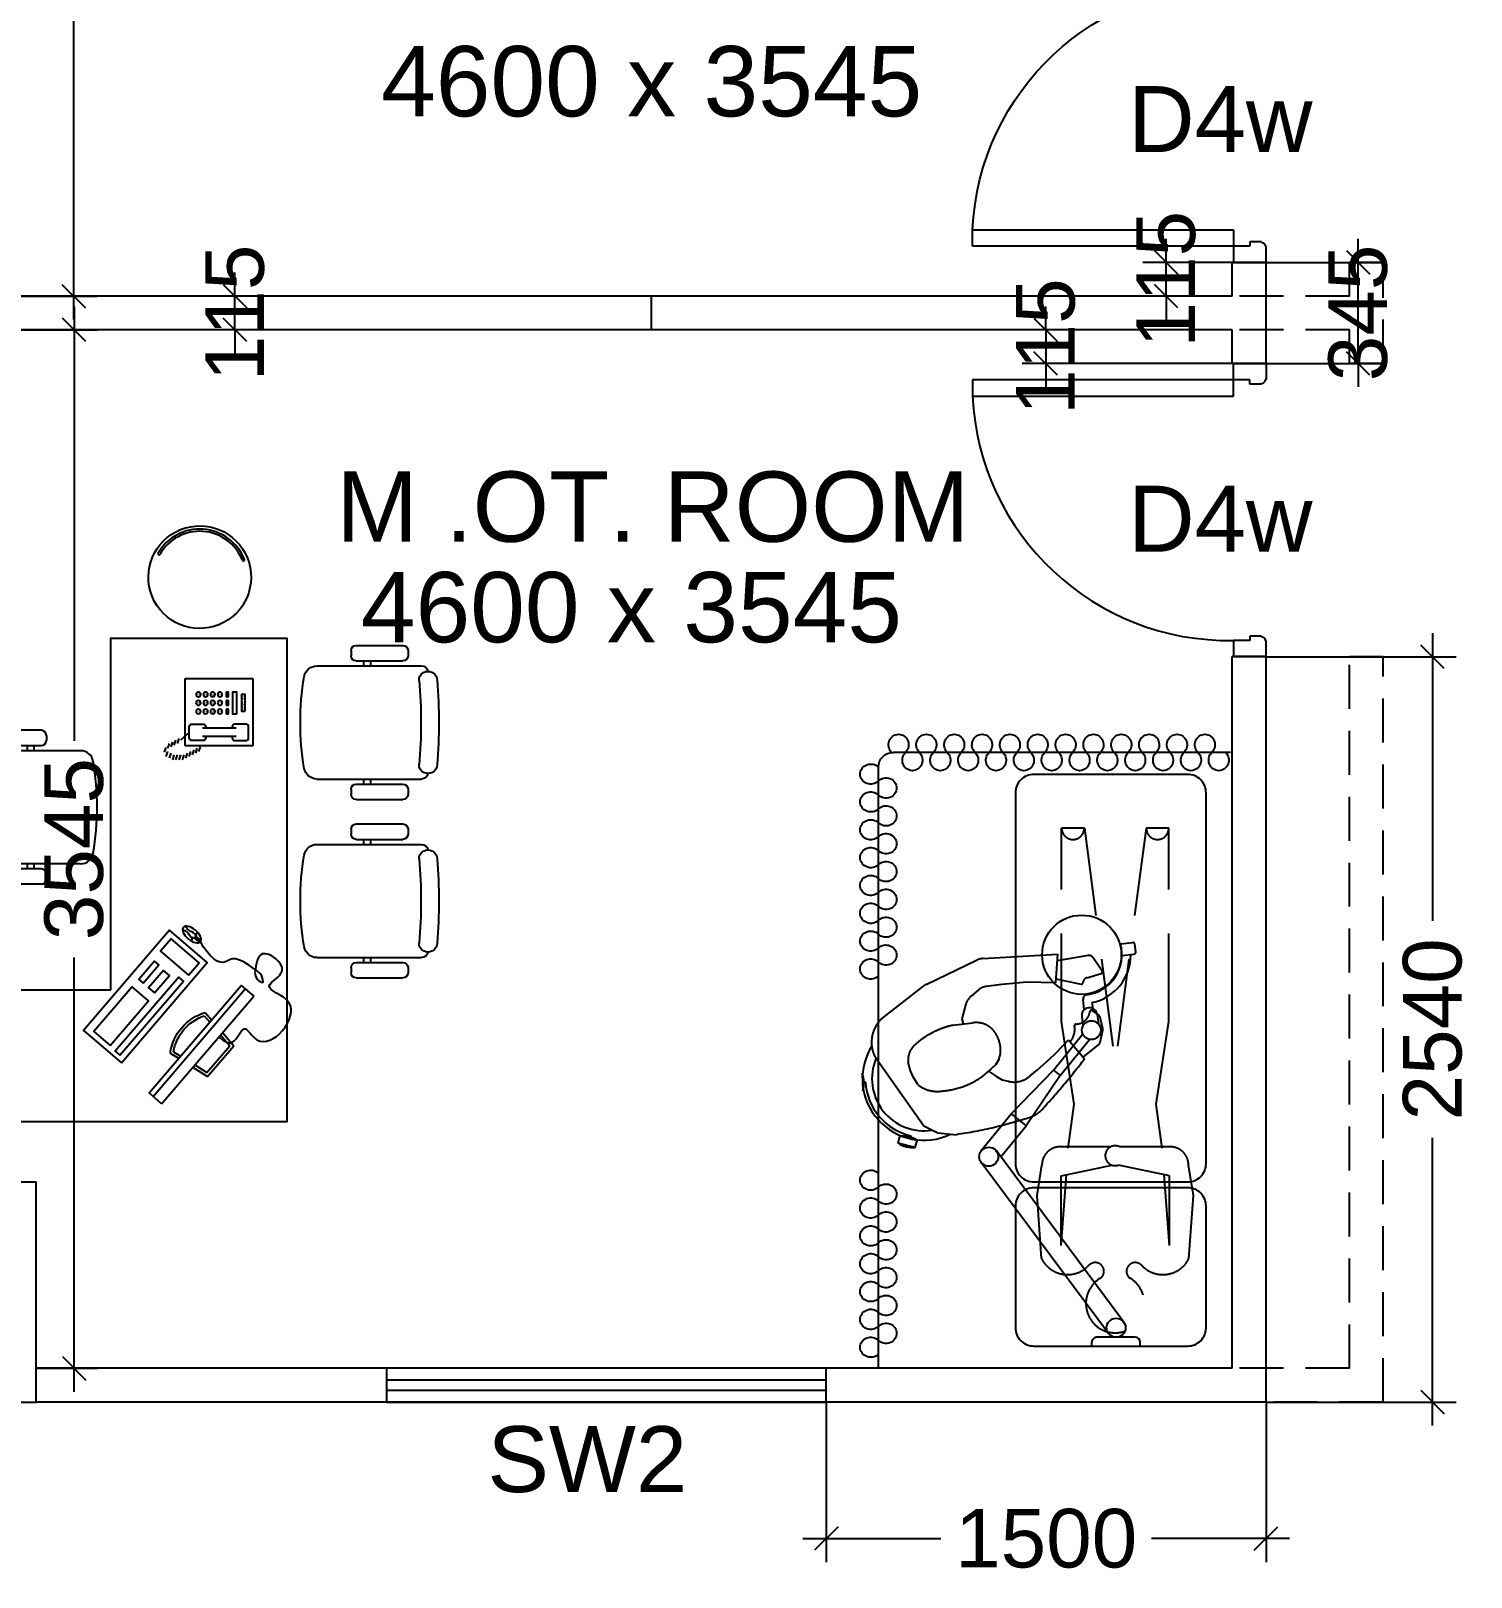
# Model space of a CAD drawing. Extents: x 6345096 to 6738923, y -6490958 to -6305885.
# Drawn here: x 6542772 to 6547684, y -6427556 to -6422281 of the extents above; entities that cross this region are included whole.
import ezdxf
from ezdxf.enums import TextEntityAlignment as Align

# ---------------------------------------------------------------- set-up
doc = ezdxf.new("R2010")
doc.units = 0
doc.header["$LTSCALE"] = 600
doc.header["$MEASUREMENT"] = 0
doc.header["$PDMODE"] = 35
doc.linetypes.add('DASHED', pattern=[0.75, 0.5, -0.25])
doc.linetypes.add('HIDDEN', pattern=[0.375, 0.25, -0.125])
doc.layers.get('0').update_dxf_attribs({"linetype": 'CONTINUOUS'})
doc.layers.get('Defpoints').update_dxf_attribs({"linetype": 'CONTINUOUS'})
for name, color, linetype in [('DOOR', 32, 'CONTINUOUS'), ('furniture', 33, 'CONTINUOUS'), ('HS', 251, 'CONTINUOUS'), ('joinery', 7, 'CONTINUOUS'), ('LA-column', 3, 'CONTINUOUS'), ('REVISIONS', 6, 'CONTINUOUS'), ('Room Dim', 1, 'CONTINUOUS'), ('TEXT', 6, 'CONTINUOUS'), ('Walls', 7, 'CONTINUOUS'), ('WIN', 151, 'CONTINUOUS'), ('Working Dim', 5, 'CONTINUOUS')]:
    doc.layers.add(name, color=color, linetype=linetype)
doc.styles.add('ari', font='arial.ttf')
doc.styles.add('ARIAL', font='arial.ttf')
doc.dimstyles.new('int. dim', dxfattribs={"dimtxt": 200, "dimasz": 80, "dimexe": 80, "dimexo": 0, "dimgap": 70, "dimtad": 0, "dimdec": 0, "dimzin": 12, "dimdsep": 46, "dimtxsty": 'ari', "dimblk": 'OBLIQUE', "dimcen": 2, "dimdle": 80, "dimclrd": 256, "dimclre": 256, "dimclrt": 6, "dimadec": 0, "dimazin": 0, "dimtfac": 1, "dimtdec": 0, "dimtix": 1, "dimtmove": 2, "dimatfit": 3, "dimfxl": 1, "dimtolj": 1, "dimtzin": 0, "dimlwd": -1, "dimlwe": -1, "dimarcsym": 0})

# ---------------------------------------------------------------- blocks, each defined once
blk = doc.blocks.new('_Oblique')
at = {"color": 0, "linetype": 'ByBlock', "lineweight": -2}
blk.add_line((-0.5, -0.5), (0.5, 0.5), dxfattribs=at)
blk = doc.blocks.new('*D776')
at = {"layer": 'Defpoints', "color": 0, "transparency": 16777216}
for p in [(6542656.5, -6419643.7, 2.1), (6542656.5, -6423186.2, 1.7), (6542917.7, -6423186.2)]:
    blk.add_point(p, dxfattribs=at)
at = {"layer": 'Working Dim', "transparency": 16777216}
for p, q in [((6542917.7, -6419563.7), (6542917.7, -6421045.6)), ((6542656.5, -6419643.7), (6542997.7, -6419643.7)), ((6542917.7, -6423266.2), (6542917.7, -6421784.3)), ((6542656.5, -6423186.2), (6542997.7, -6423186.2))]:
    blk.add_line(p, q, dxfattribs=at)
at = {"layer": 'Working Dim', "transparency": 16777216, "xscale": 80, "yscale": 80, "zscale": 80}
for p, rotation in [((6542917.7, -6419643.7), 90), ((6542917.7, -6423186.2), 270)]:
    blk.add_blockref('_Oblique', p, dxfattribs=dict(at, rotation=rotation))
at = {"layer": 'Working Dim', "color": 6, "transparency": 16777216, "insert": (6542917.7, -6421415), "char_height": 200, "attachment_point": 5, "rotation": 90, "style": 'ari'}
blk.add_mtext('\\A1;3545', dxfattribs=at)
blk = doc.blocks.new('*D777')
at = {"layer": 'Defpoints', "color": 0, "transparency": 16777216}
for p in [(6542703.2, -6423301.2, 1.7), (6542789.4, -6426843.7, 1.7), (6542919.1, -6426843.7)]:
    blk.add_point(p, dxfattribs=at)
at = {"layer": 'Working Dim', "transparency": 16777216}
for p, q in [((6542919.1, -6423221.2), (6542919.1, -6424703.1)), ((6542703.2, -6423301.2), (6542999.1, -6423301.2)), ((6542919.1, -6426923.7), (6542919.1, -6425441.8)), ((6542789.4, -6426843.7), (6542999.1, -6426843.7))]:
    blk.add_line(p, q, dxfattribs=at)
at = {"layer": 'Working Dim', "transparency": 16777216, "xscale": 80, "yscale": 80, "zscale": 80}
for p, rotation in [((6542919.1, -6423301.2), 90), ((6542919.1, -6426843.7), 270)]:
    blk.add_blockref('_Oblique', p, dxfattribs=dict(at, rotation=rotation))
at = {"layer": 'Working Dim', "color": 6, "transparency": 16777216, "insert": (6542919.1, -6425072.4), "char_height": 200, "attachment_point": 5, "rotation": 90, "style": 'ari'}
blk.add_mtext('\\A1;3545', dxfattribs=at)
blk = doc.blocks.new('*D1111')
at = {"layer": 'Defpoints', "color": 0, "transparency": 16777216}
for p in [(6546984.4, -6424416.2, 1.7), (6547552.5, -6424416.2), (6546984.4, -6426958.7, 1.7)]:
    blk.add_point(p, dxfattribs=at)
at = {"layer": 'Working Dim', "transparency": 16777216}
for p, q in [((6547552.5, -6424336.2), (6547552.5, -6425317.4)), ((6546984.4, -6424416.2), (6547632.5, -6424416.2)), ((6547552.5, -6427038.7), (6547552.5, -6426057.4)), ((6546984.4, -6426958.7), (6547632.5, -6426958.7))]:
    blk.add_line(p, q, dxfattribs=at)
at = {"layer": 'Working Dim', "transparency": 16777216, "xscale": 80, "yscale": 80, "zscale": 80}
for p, rotation in [((6547552.5, -6424416.2), 90), ((6547552.5, -6426958.7), 270)]:
    blk.add_blockref('_Oblique', p, dxfattribs=dict(at, rotation=rotation))
at = {"layer": 'Working Dim', "color": 6, "transparency": 16777216, "insert": (6547552.5, -6425687.4), "char_height": 200, "attachment_point": 5, "rotation": 90, "style": 'ari'}
blk.add_mtext('\\A1;2540', dxfattribs=at)
blk = doc.blocks.new('1000')
at = {"layer": 'DOOR'}
for p, q in [((0, -100), (0, 0)), ((0, 0), (49.7, 0)), ((49.7, 0), (49.7, -2.2)), ((63.2, -13.5), (61, -13.5)), ((63.2, -13.5), (63.2, -49.5)), ((836.8, -13.5), (836.8, -49.5)), ((836.8, -13.5), (839, -13.5)), ((850.3, 0), (850.3, -2.2)), ((900, 0), (850.3, 0)), ((900, -100), (900, 0)), ((63.2, -49.5), (49.7, -49.5)), ((49.7, -49.5), (49.7, -100)), ((836.8, -49.5), (850.3, -49.5)), ((850.3, -49.5), (850.3, -100)), ((49.7, -100), (0, -100)), ((49.7, -100), (49.7, -900.6)), ((100.2, -100), (49.7, -100)), ((100.2, -900.6), (100.2, -100)), ((850.3, -100), (900, -100)), ((49.7, -900.6), (100.2, -900.6))]:
    blk.add_line(p, q, dxfattribs=at)
for centre, major_axis, start_param, end_param in [((49.7, -13.5), (-7.95, 7.95), 3.926991, 5.497787), ((850.3, -13.5), (7.95, 7.95), 0.785398, 2.356194)]:
    blk.add_ellipse(centre, major_axis=major_axis, ratio=1, start_param=start_param, end_param=end_param, dxfattribs=at)
at = {"layer": 'DOOR', "color": 145}
blk.add_ellipse((64.3, -115.3), major_axis=(-519.7, 589.8), ratio=1, start_param=2.464943, end_param=4.009476, dxfattribs=at)
blk = doc.blocks.new('*D1838')
at = {"layer": 'Defpoints', "color": 0, "transparency": 16777216}
for p in [(6546984.4, -6423070.8, 1.7), (6547298.3, -6423070.8), (6546984.4, -6423415.8, 1.7)]:
    blk.add_point(p, dxfattribs=at)
at = {"layer": 'Working Dim', "transparency": 16777216}
for p, q in [((6547298.3, -6423070.8), (6547298.3, -6422990.8)), ((6546984.4, -6423070.8), (6547378.3, -6423070.8)), ((6547298.3, -6423415.8), (6547298.3, -6423070.8)), ((6546984.4, -6423415.8), (6547378.3, -6423415.8)), ((6547298.3, -6423415.8), (6547298.3, -6423495.8))]:
    blk.add_line(p, q, dxfattribs=at)
at = {"layer": 'Working Dim', "transparency": 16777216, "xscale": 80, "yscale": 80, "zscale": 80}
for p, rotation in [((6547298.3, -6423070.8), 270), ((6547298.3, -6423415.8), 90)]:
    blk.add_blockref('_Oblique', p, dxfattribs=dict(at, rotation=rotation))
at = {"layer": 'Working Dim', "color": 6, "transparency": 16777216, "insert": (6547298.3, -6423243.3), "char_height": 200, "attachment_point": 5, "rotation": 90, "style": 'ari'}
blk.add_mtext('\\A1;345', dxfattribs=at)
blk = doc.blocks.new('*D1839')
at = {"layer": 'Defpoints', "color": 0, "transparency": 16777216}
for p in [(6546643.7, -6423070.8), (6546873.3, -6423070.8, 1.7), (6546869.4, -6423185.8, 1.7)]:
    blk.add_point(p, dxfattribs=at)
at = {"layer": 'Working Dim', "transparency": 16777216}
for p, q in [((6546643.7, -6423070.8), (6546643.7, -6422990.8)), ((6546873.3, -6423070.8), (6546563.7, -6423070.8)), ((6546643.7, -6423185.8), (6546643.7, -6423070.8)), ((6546869.4, -6423185.8), (6546563.7, -6423185.8)), ((6546643.7, -6423185.8), (6546643.7, -6423265.8))]:
    blk.add_line(p, q, dxfattribs=at)
at = {"layer": 'Working Dim', "transparency": 16777216, "xscale": 80, "yscale": 80, "zscale": 80}
for p, rotation in [((6546643.7, -6423070.8), 270), ((6546643.7, -6423185.8), 90)]:
    blk.add_blockref('_Oblique', p, dxfattribs=dict(at, rotation=rotation))
at = {"layer": 'Working Dim', "color": 6, "transparency": 16777216, "insert": (6546643.7, -6423128.3), "char_height": 200, "attachment_point": 5, "rotation": 90, "style": 'ari'}
blk.add_mtext('\\A1;115', dxfattribs=at)
blk = doc.blocks.new('*D1840')
at = {"layer": 'Defpoints', "color": 0, "transparency": 16777216}
for p in [(6546869.4, -6423300.8, 1.7), (6546233, -6423415.8), (6546869.4, -6423415.8, 1.7)]:
    blk.add_point(p, dxfattribs=at)
at = {"layer": 'Working Dim', "transparency": 16777216}
for p, q in [((6546233, -6423300.8), (6546233, -6423220.8)), ((6546869.4, -6423300.8), (6546153, -6423300.8)), ((6546233, -6423300.8), (6546233, -6423415.8)), ((6546869.4, -6423415.8), (6546153, -6423415.8)), ((6546233, -6423415.8), (6546233, -6423495.8))]:
    blk.add_line(p, q, dxfattribs=at)
at = {"layer": 'Working Dim', "transparency": 16777216, "xscale": 80, "yscale": 80, "zscale": 80}
for p, rotation in [((6546233, -6423300.8), 270), ((6546233, -6423415.8), 90)]:
    blk.add_blockref('_Oblique', p, dxfattribs=dict(at, rotation=rotation))
at = {"layer": 'Working Dim', "color": 6, "transparency": 16777216, "insert": (6546233, -6423358.3), "char_height": 200, "attachment_point": 5, "rotation": 90, "style": 'ari'}
blk.add_mtext('\\A1;115', dxfattribs=at)
blk = doc.blocks.new('*D1841')
at = {"layer": 'Defpoints', "color": 0, "transparency": 16777216}
for p in [(6543467.7, -6423185.8, 1.7), (6543467.7, -6423185.8), (6543467.7, -6423300.8, 1.7)]:
    blk.add_point(p, dxfattribs=at)
at = {"layer": 'Working Dim', "transparency": 16777216}
for p, q in [((6543467.7, -6423185.8), (6543467.7, -6423105.8)), ((6543467.7, -6423185.8), (6543387.7, -6423185.8)), ((6543467.7, -6423300.8), (6543467.7, -6423185.8)), ((6543467.7, -6423300.8), (6543387.7, -6423300.8)), ((6543467.7, -6423300.8), (6543467.7, -6423380.8))]:
    blk.add_line(p, q, dxfattribs=at)
at = {"layer": 'Working Dim', "transparency": 16777216, "xscale": 80, "yscale": 80, "zscale": 80}
for p, rotation in [((6543467.7, -6423185.8), 270), ((6543467.7, -6423300.8), 90)]:
    blk.add_blockref('_Oblique', p, dxfattribs=dict(at, rotation=rotation))
at = {"layer": 'Working Dim', "color": 6, "transparency": 16777216, "insert": (6543467.7, -6423243.3), "char_height": 200, "attachment_point": 5, "rotation": 90, "style": 'ari'}
blk.add_mtext('\\A1;115', dxfattribs=at)
blk = doc.blocks.new('A$C3D630BD9')
at = {"layer": 'furniture', "color": 8}
for p, q in [((-363.1, 0), (-363.1, -12.8)), ((-345.9, -30), (-215.2, -30)), ((-254.5, -43.1), (179.9, -626.7)), ((-198.1, 0), (-198.1, -12.8)), ((-306.6, -81.9), (127.7, -665.5)), ((113.2, -644.5), (26.2, -751.8)), ((179, -666.6), (76.7, -792.7)), ((404.2, -677.6), (398.2, -701.8)), ((404.2, -677.6), (462.4, -691.8)), ((398.2, -701.8), (456.5, -716.1)), ((419.2, -717.1), (421.5, -707.4)), ((462.4, -691.8), (456.5, -716.1)), ((-90, -922.7), (26.2, -751.8)), ((76.7, -792.7), (26.2, -751.8)), ((-66.7, -941.6), (76.7, -792.7)), ((585.8, -930.6), (582.8, -870.7)), ((-90, -922.7), (-190.1, -1046.1)), ((-66.7, -941.6), (-166.8, -1065)), ((-66.7, -941.6), (-90, -922.7)), ((574.2, -900.4), (584.2, -899.9)), ((-216.3, -1131), (-220.4, -1098.8)), ((-163.5, -1124.3), (-167.6, -1092.1)), ((-202, -1151.4), (-199.5, -1171.5)), ((-172.3, -1147.6), (-167.9, -1181.9)), ((-347.9, -1345.4), (-344.6, -1370.9)), ((-300.8, -1332.2), (-341.7, -1337.4)), ((-295.8, -1371.9), (-336.6, -1377.1))]:
    blk.add_line(p, q, dxfattribs=at)
at = {"layer": 'furniture', "color": 8, "linetype": 'DASHED'}
for p, q in [((-529.2, -298.8), (-544.3, -513.3)), ((-26.3, -298.8), (-11.2, -513.3)), ((-462.4, -342.6), (-444.2, -584.9)), ((-462.4, -342.6), (-462.4, -581)), ((-93.1, -342.6), (-111.3, -584.9)), ((-93.1, -342.6), (-93.1, -581)), ((-544.3, -513.3), (-527.7, -617.4)), ((-11.2, -513.3), (-27.7, -617.4)), ((-462.4, -581), (-289, -617.5)), ((-93.1, -581), (-266.2, -617.4)), ((-465.2, -679.9), (-292.3, -679.9)), ((-438.1, -675.2), (-417.3, -825.3)), ((-262.7, -679.9), (-90.2, -679.9)), ((-117.4, -675.2), (-138.2, -825.3)), ((-417.3, -825.3), (-460.9, -1107.3)), ((-138.2, -825.3), (-94.6, -1107.3)), ((-382.8, -1766.6), (-277.7, -963)), ((-172.7, -1766.6), (-277.7, -963)), ((-460.9, -1107.3), (-460.9, -1766.6)), ((-94.6, -1107.3), (-94.6, -1766.6)), ((-460.9, -1766.6), (-382.8, -1766.6)), ((-172.7, -1766.6), (-94.6, -1766.6))]:
    blk.add_line(p, q, dxfattribs=at)
at = {"layer": 'furniture', "color": 8}
for points in [[(-525, 0, 0.414214), (-587.5, -62.5), (-587.5, -477.5, 0.414214), (-525, -540), (0, -540, 0.414214), (62.5, -477.5), (62.5, -62.5, 0.414214), (0, 0)], [(-525, -1950), (0, -1950, 0.414214), (62.5, -1887.5), (62.5, -622.5, 0.414214), (0, -560), (-525, -560, 0.414214), (-587.5, -622.5), (-587.5, -1887.5, 0.414214)]]:
    blk.add_lwpolyline(points, format="xyb", close=True, dxfattribs=at)
at = {"layer": 'furniture', "color": 8, "linetype": 'DASHED'}
for points in [[(154.2, -937.9), (126.8, -919.7), (107.9, -908.6), (86.6, -903.2, 0.246109), (14.4, -920.5), (12.6, -922), (-12.4, -942), (-43.7, -969.4), (-71.1, -995), (-100.7, -1026.5), (-118.3, -1045.1), (-172.6, -979.8, -0.025572), (-28.1, -807.4, -0.12826), (14.5, -780.2, -0.043408), (272.4, -721.1), (327.1, -726.8), (374.7, -749.7), (539.2, -982, -0.327906), (523.7, -1112.1), (514.9, -1119.3), (375.8, -1228.2, -0.054318), (366.6, -1233.9), (193.1, -1317.1, -0.097498), (174.4, -1321.9), (-80.5, -1336.8), (-73.9, -1238.9), (22.4, -1241.5), (109.5, -1233.6), (162.7, -1226.4, 0.141399), (188.1, -1215.2), (215.2, -1192.5, 0.153306), (231.3, -1167.3), (245.2, -1116.1), (241, -1099.1)], [(181.8, -914.8, -0.128062), (310.7, -870.4, -0.215717), (395.8, -891.9), (411.7, -918.6), (420.2, -938.9), (428, -968.9, -0.242433), (408.5, -1024.6, -0.136513), (275.8, -1094.3), (207.8, -1102.7, -0.297129), (130.8, -1067.4, -0.138986), (113.2, -1011.8, -0.105167), (118.5, -979.7), (129.6, -960.8), (146.5, -944.2), (181.9, -915.2)], [(-168.3, -985.2), (-220.7, -1027.8, 0.166504), (-225.8, -1036), (-235.5, -1077.5, 0.116666), (-235.5, -1084.4), (-226.7, -1121, 0.181583), (-220.8, -1129.7), (-199.3, -1144.9, 0.566275), (-191.5, -1141.5, -0.372711), (-143.5, -1098.5, 0.458371), (-138.7, -1092.7, -0.210622), (-124.6, -1037.4)], [(-75.2, -1253.3), (-161, -1234.6, 0.445833), (-168, -1239.6), (-168.2, -1241.8, -0.30427), (-180.6, -1256.5), (-229.9, -1270.7, 0.509983), (-233.1, -1279.5), (-202.2, -1324.9, 0.292523), (-185.1, -1332.3), (-79.3, -1314.7)]]:
    blk.add_lwpolyline(points, format="xyb", dxfattribs=at)
at = {"layer": 'furniture', "color": 8}
for centre, radius in [((-280.6, -62.5), 32.5), ((153.8, -646.1), 32.5), ((-196.3, -1077.6), 32.1), ((-163.5, -1334.9), 135)]:
    blk.add_circle(centre, radius, dxfattribs=at)
at = {"layer": 'furniture', "color": 8, "linetype": 'DASHED'}
for centre, radius, start, end in [((-277.7, -145.2), 100, 299.3037, 240.6963), ((-440.3, -343.1), 99.3, 41.5304, 153.4892), ((-345.8, -255.1), 29.7, 240.8997, 49.9563), ((-209.7, -255.1), 29.7, 130.0437, 299.1003), ((-115.2, -343.1), 99.3, 26.5108, 131.4884), ((-337.8, -240.5), 46.3, 217.5254, 241.0495), ((-217.7, -240.5), 46.3, 298.9505, 322.4746), ((-465.2, -617.4), 62.5, 180, 270), ((-277.5, -649.4), 33.9, 244.0747, 109.7625), ((-90.2, -617.4), 62.5, 270, 0), ((-421.9, -1766.6), 38.4, 0, 180), ((-133.6, -1766.6), 38.4, 0, 180)]:
    blk.add_arc(centre, radius, start, end, dxfattribs=at)
at = {"layer": 'furniture', "color": 8}
for centre, radius, start, end in [((-345.9, -12.8), 17.2, 180, 270), ((-215.2, -12.8), 17.2, 270, 0), ((412.5, -769.7), 92.5, 57.3383, 95.1876), ((374.6, -912.1), 210, 328.0454, 115.3788), ((374.6, -912.1), 177.5, 337.2572, 98.7334), ((448.1, -624), 92.5, 237.3383, 275.1876), ((374.6, -912.1), 200, 3.334, 77.096), ((671.7, -896.2), 92.5, 164.0092, 201.8585), ((-189.9, -1127.7), 26.6, 187.2598, 7.2598), ((-163.5, -1334.9), 167.3, 102.4038, 180.3938), ((-163.5, -1334.9), 137.3, 97.2598, 195.6358), ((-182.8, -1183.8), 15, 277.2598, 7.2598), ((-340.8, -1344.5), 7.13, 97.2598, 187.2598), ((-337.5, -1370), 7.13, 187.2598, 277.2598)]:
    blk.add_arc(centre, radius, start, end, dxfattribs=at)
blk = doc.blocks.new('A$C599E3A40')
at = {"layer": 'furniture', "color": 8}
for p, q in [((0, 0), (-2050, 0)), ((-2100, -1200.5), (-2100, -50))]:
    blk.add_line(p, q, dxfattribs=at)
blk.add_arc((-2050, -50), 50, 90, 180, dxfattribs=at)
for centre, major_axis, start_param, end_param in [((-2026.3, 26.1), (0, -36), 7.043597, 11.805959), ((-1931.3, 26.1), (0, -36), 7.043597, 11.805959), ((-1836.3, 26.1), (0, -36), 7.043597, 11.805959), ((-1741.3, 26.1), (0, -36), 7.043597, 11.805959), ((-1646.4, 26.1), (0, -36), 7.043597, 11.805959), ((-1551.4, 26.1), (0, -36), 7.043597, 11.805959), ((-1456.4, 26.1), (0, -36), 7.043597, 11.805959), ((-1361.4, 26.1), (0, -36), 7.043597, 11.805959), ((-640.9, 26.1), (0, -36), 7.043597, 11.805959), ((-545.9, 26.1), (0, -36), 7.043597, 11.805959), ((-450.9, 26.1), (0, -36), 7.043597, 11.805959), ((-355.9, 26.1), (0, -36), 7.043597, 11.805959), ((-261, 26.1), (0, -36), 7.043597, 11.805959), ((-166, 26.1), (0, -36), 7.043597, 11.805959), ((-71, 26.1), (0, -36), 7.043597, 11.805959), ((-2126.1, -68.7), (36, 0), 7.043597, 11.805959), ((-1978.8, -26.1), (0, -36), 10.185189, 14.947552), ((-1883.8, -26.1), (0, -36), 10.185189, 14.947552), ((-1788.8, -26.1), (0, -36), 10.185189, 14.947552), ((-1693.8, -26.1), (0, -36), 10.185189, 14.947552), ((-1598.9, -26.1), (0, -36), 10.185189, 14.947552), ((-1503.9, -26.1), (0, -36), 10.185189, 14.947552), ((-1408.9, -26.1), (0, -36), 10.185189, 14.947552), ((-593.4, -26.1), (0, -36), 10.185189, 14.947552), ((-498.4, -26.1), (0, -36), 10.185189, 14.947552), ((-403.4, -26.1), (0, -36), 10.185189, 14.947552), ((-308.5, -26.1), (0, -36), 10.185189, 14.947552), ((-213.5, -26.1), (0, -36), 10.185189, 14.947552), ((-118.5, -26.1), (0, -36), 10.185189, 14.947552), ((-2073.9, -116.2), (36, 0), 10.185189, 14.947552), ((-2126.1, -163.7), (36, 0), 7.043597, 11.805959), ((-2073.9, -211.2), (36, 0), 10.185189, 14.947552), ((-2126.1, -258.7), (36, 0), 7.043597, 11.805959), ((-2126.1, -353.6), (36, 0), 7.043597, 11.805959), ((-2073.9, -306.2), (36, 0), 10.185189, 14.947552), ((-2073.9, -401.1), (36, 0), 10.185189, 14.947552), ((-2126.1, -448.6), (36, 0), 7.043597, 11.805959), ((-2073.9, -496.1), (36, 0), 10.185189, 14.947552), ((-2126.1, -543.6), (36, 0), 7.043597, 11.805959), ((-2073.9, -591.1), (36, 0), 10.185189, 14.947552), ((-2126.1, -638.6), (36, 0), 7.043597, 11.805959), ((-2073.9, -686.1), (36, 0), 10.185189, 14.947552), ((-2126.1, -733.6), (36, 0), 7.043597, 11.805959), ((-2073.9, -781), (36, 0), 10.185189, 14.947552), ((-2126.1, -828.5), (36, 0), 7.043597, 11.805959), ((-2073.9, -876), (36, 0), 10.185189, 14.947552), ((-2126.1, -923.5), (36, 0), 7.043597, 11.805959), ((-2073.9, -971), (36, 0), 10.185189, 14.947552), ((-2126.1, -1018.5), (36, 0), 7.043597, 11.805959), ((-2073.9, -1066), (36, 0), 10.185189, 14.947552), ((-2126.1, -1113.5), (36, 0), 7.043597, 11.805959), ((-2073.9, -1160.9), (36, 0), 10.185189, 14.947552)]:
    blk.add_ellipse(centre, major_axis=major_axis, ratio=0.956121, start_param=start_param, end_param=end_param, dxfattribs=at)
blk = doc.blocks.new('A$C75CE7277')
at = {"layer": 'furniture'}
for p, q in [((164.9, 368), (173.5, 425.3)), ((173.5, 425.3), (312.5, 425.3)), ((321.1, 368), (312.5, 425.3)), ((174.9, 366.5), (182.3, 415.1)), ((182.3, 415.1), (303.8, 415.1)), ((311.1, 366.5), (303.8, 415.1)), ((0, 366.5), (486, 366.5)), ((0, 328), (486, 328)), ((151, 276.3), (156.3, 311.3)), ((162, 281.4), (166.3, 309.8)), ((324, 281.4), (319.7, 309.8)), ((335, 276.3), (329.7, 311.3))]:
    blk.add_line(p, q, dxfattribs=at)
blk.add_lwpolyline([(0, 366.5), (0, 309.8), (486, 309.8), (486, 366.5)], dxfattribs=at)
for points in [[(16.8, 170.4), (469.2, 170.4), (469.2, 0), (16.8, 0)], [(33.1, 150.1), (368, 150.1), (368, 128.6), (33.1, 128.6)], [(395.2, 149.3), (450.8, 149.3), (450.8, 23.5), (395.2, 23.5)], [(36.9, 102.3), (239, 102.3), (239, 28.6), (36.9, 28.6)], [(272.6, 100.6), (351.4, 100.6), (351.4, 73.9), (272.6, 73.9)], [(273, 49.4), (355.1, 49.4), (355.1, 29.5), (273, 29.5)]]:
    blk.add_lwpolyline(points, close=True, dxfattribs=at)
for centre, radius, start, end in [((243, 418.7), 169.5, 237.1302, 302.8698), ((243, 418.7), 159.4, 239.4611, 300.5389), ((489.9, 66.1), 13.2, 37.5347, 89.1748), ((526.4, 66.1), 13.3, 89.2599, 139.5773)]:
    blk.add_arc(centre, radius, start, end, dxfattribs=at)
for centre, major_axis, ratio in [((508.2, 67.5), (-0.5, -38), 0.504094), ((508.6, 93.5), (-0.2, -12), 0.321688), ((508.4, 89.7), (-0.03, -4.1), 0.266102)]:
    blk.add_ellipse(centre, major_axis=major_axis, ratio=ratio, dxfattribs=at)
for points in [[(300.6, 366.5), (318.7, 414), (379.3, 414), (379.3, 472.2), (547.5, 472.2), (547.5, 383.5), (615.5, 383.5), (615.5, 294.8), (550.5, 316.5)], [(550.5, 316.5), (537.8, 336.7), (541, 358.3), (559.8, 337.1)], [(505.3, 86.6), (500.3, 74.4), (503.5, 48.2), (499.4, 33.4)], [(511.6, 86.5), (516.3, 74.7), (512.3, 48.1), (516.1, 33.2)]]:
    blk.add_spline(points, degree=3, dxfattribs=at)
blk.add_open_spline([(559.8, 337.1), (556.6, 218.6), (490.6, 234.2), (486.6, 163.4), (508.7, 105.5)], degree=3, knots=[0, 0, 0, 0, 1.558339, 3.964451, 3.964451, 3.964451, 3.964451], dxfattribs=at)
blk = doc.blocks.new('A$C5D0630F4')
at = {"layer": 'furniture', "color": 8}
for p, q in [((-1013.8, 1607.6), (-1013.8, 1589.5)), ((-836.8, 1624.8), (-996.6, 1624.8)), ((-819.6, 1607.6), (-819.6, 1589.5)), ((-702.9, 1555.2), (-1060, 1555.2)), ((-836.8, 1572.3), (-996.6, 1572.3)), ((-885.4, 1572.3), (-885.4, 1555.2)), ((-862.1, 1572.3), (-862.1, 1555.2)), ((-484.4, 1512.3), (-484.4, 1282.3)), ((-254.1, 1512.3), (-484.4, 1512.3)), ((-254.1, 1282.3), (-254.1, 1512.3)), ((-427.3, 1342.6), (-313, 1342.6)), ((-267.8, 1328.5), (-237.9, 1302)), ((236.9, 1335.5), (396.7, 1335.5)), ((-484.4, 1282.3), (-254.1, 1282.3)), ((-427.3, 1314.5), (-313, 1314.5)), ((-305.2, 1279.6), (-299.6, 1262.7)), ((-294, 1274), (-288.4, 1257.1)), ((-282.8, 1268.3), (-277.1, 1251.5)), ((-232.3, 1307.6), (-226.7, 1290.8)), ((-221.1, 1302), (-215.5, 1285.2)), ((-209.9, 1296.4), (-204.3, 1279.6)), ((-198.7, 1290.8), (-193.1, 1274)), ((-188.1, 1277.2), (-182.5, 1260.4)), ((219.7, 1318.3), (219.7, 1300.2)), ((236.9, 1283), (396.7, 1283)), ((262.2, 1283), (262.2, 1265.9)), ((285.5, 1283), (285.5, 1265.9)), ((413.9, 1318.3), (413.9, 1300.2)), ((-271.5, 1262.7), (-265.9, 1245.9)), ((-260.3, 1257.1), (-254.7, 1240.3)), ((-249.1, 1251.5), (-243.5, 1234.7)), ((-237.9, 1251.5), (-232.3, 1234.7)), ((-226.7, 1251.5), (-221.1, 1234.7)), ((-215.5, 1251.5), (-209.9, 1234.7)), ((-204.3, 1257.1), (-198.7, 1240.3)), ((-193.1, 1262.7), (-187.5, 1245.9)), ((103, 1265.9), (460.1, 1265.9)), ((-702.9, 1169.1), (-1060, 1169.1)), ((-885.4, 1169.1), (-885.4, 1152)), ((-862.1, 1169.1), (-862.1, 1152)), ((-1013.8, 1134.9), (-1013.8, 1116.7)), ((-836.8, 1152), (-996.6, 1152)), ((-819.6, 1134.9), (-819.6, 1116.7)), ((-836.8, 1099.5), (-996.6, 1099.5)), ((-836.8, 1015.9), (-996.6, 1015.9)), ((-1013.8, 998.8), (-1013.8, 980.6)), ((-836.8, 963.4), (-996.6, 963.4)), ((-885.4, 963.4), (-885.4, 946.3)), ((-862.1, 963.4), (-862.1, 946.3)), ((-819.6, 998.8), (-819.6, 980.6)), ((-702.9, 946.3), (-1060, 946.3)), ((103, 879.8), (460.1, 879.8)), ((219.7, 845.6), (219.7, 827.4)), ((236.9, 862.7), (396.7, 862.7)), ((262.2, 879.8), (262.2, 862.7)), ((285.5, 879.8), (285.5, 862.7)), ((413.9, 845.6), (413.9, 827.4)), ((236.9, 810.2), (396.7, 810.2)), ((-702.9, 560.2), (-1060, 560.2)), ((-836.8, 543.2), (-996.6, 543.2)), ((-885.4, 560.2), (-885.4, 543.2)), ((-862.1, 560.2), (-862.1, 543.2)), ((-1013.8, 526), (-1013.8, 507.8)), ((-836.8, 490.7), (-996.6, 490.7)), ((-819.6, 526), (-819.6, 507.8))]:
    blk.add_line(p, q, dxfattribs=at)
blk.add_lwpolyline([(0, 449.8), (0, 1649.8), (-599.9, 1649.8), (-599.9, 0), (599.9, 0), (599.9, 449.8), (0, 449.8)], dxfattribs=at)
at = {"layer": 'furniture', "color": 8, "elevation": 0}
for points in [[(-458.8, 1400.4), (-458.8, 1457.3), (-445.7, 1457.3), (-445.7, 1400.4)], [(-430.1, 1391.6), (-430.1, 1466.1), (-415.1, 1466.1), (-415.1, 1391.6)]]:
    blk.add_lwpolyline(points, close=True, dxfattribs=at)
at = {"layer": 'furniture', "color": 8}
for points in [[(-401.5, 1452.1), (-401.5, 1464.1, -0.414214), (-399.5, 1466.1), (-395.5, 1466.1, -0.414214), (-393.5, 1464.1), (-393.5, 1452.1, -0.414214), (-395.5, 1450.1), (-399.5, 1450.1, -0.414214)], [(-401.5, 1422.8), (-401.5, 1434.8, -0.414214), (-399.5, 1436.8), (-395.5, 1436.8, -0.414214), (-393.5, 1434.8), (-393.5, 1422.8, -0.414214), (-395.5, 1420.8), (-399.5, 1420.8, -0.414214)], [(-401.5, 1393.6), (-401.5, 1405.6, -0.414214), (-399.5, 1407.6), (-395.5, 1407.6, -0.414214), (-393.5, 1405.6), (-393.5, 1393.6, -0.414214), (-395.5, 1391.6), (-399.5, 1391.6, -0.414214)]]:
    blk.add_lwpolyline(points, format="xyb", close=True, dxfattribs=at)
for points in [[(-413.9, 1314.5), (-413.9, 1310.3, -0.414241), (-423.9, 1300.3), (-459.9, 1300.3, -0.414186), (-469.9, 1310.3), (-469.9, 1346.8, -0.414241), (-459.9, 1356.8), (-423.9, 1356.8, -0.414186), (-413.9, 1346.8), (-413.9, 1342.5)], [(-323.9, 1314.5), (-323.9, 1310.3, 0.414241), (-313.9, 1300.3), (-277.8, 1300.3, 0.414186), (-267.8, 1310.3), (-267.8, 1346.8, 0.414241), (-277.8, 1356.8), (-313.9, 1356.8, 0.414186), (-323.9, 1346.8), (-323.9, 1342.5)]]:
    blk.add_lwpolyline(points, format="xyb", dxfattribs=at)
for centre in [(-372.1, 1458.1), (-372.1, 1428.8), (-347.6, 1458.1), (-347.6, 1428.8), (-323.1, 1458.1), (-323.1, 1428.8), (-298.6, 1458.1), (-298.6, 1428.8), (-372.1, 1399.6), (-347.6, 1399.6), (-323.1, 1399.6), (-298.6, 1399.6)]:
    blk.add_circle(centre, 8, dxfattribs=at)
at = {"layer": 'furniture', "color": 8, "extrusion": (0, 0, -1)}
for centre, major_axis, start_param, end_param in [((-303.3, 1857.9), (-154.9, 81.5), 1.871765232713639, 8.154950539893225), ((-303.3, 1857.9), (-88.8, 137.9), -0.622969, 1.625443), ((-303.3, 1857.9), (48.2, 149), -1.507903, 0.740509), ((-452.3, 1916.9), (3.35, 1.56), 0.857963, 3.90553), ((-164.8, 1938.7), (2.9, 2.9), 0.714732, 2.963144), ((236.9, 1318.3), (12.1, 12.1), 3.926991, 5.497787), ((396.7, 1318.3), (-12.1, 12.1), 0.785398, 2.356194), ((236.9, 1300.2), (-12.1, 12.1), 3.926991, 5.497787), ((396.7, 1300.2), (12.1, 12.1), 0.785398, 2.356194), ((982.6, 1072.9), (-8.6, 935.9), 4.553487, 4.889738), ((103, 1222.2), (-11.2, 42.3), -1.143999, 0.258671), ((482, 1216.6), (-21.7, 21.7), 5.497787, 8.63938), ((-1096.9, 1072.8), (-11.3, 1554.9), 1.485447, 1.670639), ((460.1, 1244), (-15.5, 15.5), 0.785398, 2.207354), ((-1083.5, 1072.8), (-1599.3, 104.6), 2.986466, 3.166126), ((103, 923.6), (15.6, 40.9), 2.777366, 4.180037), ((482, 929.2), (-21.7, 21.7), 2.356194, 5.497787), ((460.1, 901.7), (15.5, 15.5), 0.934239, 2.356194), ((236.9, 845.6), (12.1, 12.1), 3.926991, 5.497787), ((396.7, 845.6), (-12.1, 12.1), 0.785398, 2.356194), ((236.9, 827.4), (-12.1, 12.1), 3.926991, 5.497787), ((396.7, 827.4), (12.1, 12.1), 0.785398, 2.356194)]:
    blk.add_ellipse(centre, major_axis=major_axis, ratio=1, start_param=start_param, end_param=end_param, dxfattribs=at)
at = {"layer": 'furniture', "color": 8}
for centre, major_axis, start_param, end_param in [((-996.6, 1607.6), (12.1, 12.1), 0.785398, 2.356194), ((-996.6, 1589.5), (-12.1, 12.1), 0.785398, 2.356194), ((-836.8, 1607.6), (-12.1, 12.1), 3.926991, 5.497787), ((-836.8, 1589.5), (12.1, 12.1), 3.926991, 5.497787), ((-1081.9, 1505.9), (21.7, 21.7), 5.497787, 8.63938), ((-1060, 1533.3), (15.5, 15.5), 0.785398, 2.207354), ((-702.9, 1511.5), (11.2, 42.3), -1.143999, 0.258671), ((483.6, 1362.1), (1599.3, 104.6), 2.986466, 3.166126), ((497, 1362.1), (11.3, 1554.9), 1.485447, 1.670639), ((-1582.5, 1362.2), (8.6, 935.9), 4.553487, 4.889738), ((-1081.9, 1218.5), (21.7, 21.7), 2.356194, 5.497787), ((-1060, 1191), (15.5, 15.5), 2.505035, 3.926991), ((-702.9, 1212.9), (-15.6, 40.9), 2.777366, 4.180037), ((-996.6, 1134.9), (12.1, 12.1), 0.785398, 2.356194), ((-996.6, 1116.7), (-12.1, 12.1), 0.785398, 2.356194), ((-836.8, 1134.9), (-12.1, 12.1), 3.926991, 5.497787), ((-836.8, 1116.7), (12.1, 12.1), 3.926991, 5.497787), ((-996.6, 998.8), (12.1, 12.1), 0.785398, 2.356194), ((-836.8, 998.8), (-12.1, 12.1), 3.926991, 5.497787), ((-996.6, 980.6), (-12.1, 12.1), 0.785398, 2.356194), ((-836.8, 980.6), (12.1, 12.1), 3.926991, 5.497787), ((483.6, 753.2), (1599.3, 104.6), 2.986466, 3.166126), ((-1081.9, 897), (21.7, 21.7), 5.497787, 8.63938), ((-1060, 924.5), (15.5, 15.5), 0.785398, 2.207354), ((497, 753.2), (11.3, 1554.9), 1.485447, 1.670639), ((-702.9, 902.6), (11.2, 42.3), -1.143999, 0.258671), ((-1582.5, 753.3), (8.6, 935.9), 4.553487, 4.889738), ((-1081.9, 609.6), (21.7, 21.7), 2.356194, 5.497787), ((-702.9, 604), (-15.6, 40.9), 2.777366, 4.180037), ((-1060, 582.1), (15.5, 15.5), 2.505035, 3.926991), ((-996.6, 526), (12.1, 12.1), 0.785398, 2.356194), ((-836.8, 526), (-12.1, 12.1), 3.926991, 5.497787), ((-996.6, 507.8), (-12.1, 12.1), 0.785398, 2.356194), ((-836.8, 507.8), (12.1, 12.1), 3.926991, 5.497787)]:
    blk.add_ellipse(centre, major_axis=major_axis, ratio=1, start_param=start_param, end_param=end_param, dxfattribs=at)
at = {"layer": 'furniture', "color": 8, "extrusion": (0, 0, -1), "xscale": -0.9944751381987783, "yscale": 0.9944751379080117, "zscale": -0.9944751381987783, "rotation": 229.3852815551396}
blk.add_blockref('A$C75CE7277', (-103.5, 298.9), dxfattribs=at)
at = {"layer": 'furniture', "color": 8, "style": 'ARIAL'}
for s, height, p in [('S.S.CONSULTANTS', 4.234, (-450, 1401.2, 0)), ('3', 8.57, (-367.7, 1454, 0)), ('2', 8.57, (-367.7, 1424.8, 0)), ('6', 8.57, (-343.2, 1454, 0)), ('5', 8.57, (-343.2, 1424.8, 0)), ('9', 8.57, (-318.7, 1454, 0)), ('8', 8.57, (-318.7, 1424.8, 0)), ('0', 8.57, (-294.2, 1424.8, 0)), ('#', 8.57, (-294.2, 1455.5, 0)), ('1', 8.57, (-367.7, 1395.6, 0)), ('4', 8.57, (-343.2, 1395.6, 0)), ('7', 8.57, (-318.7, 1395.6, 0)), ('*', 8.57, (-291.7, 1397.1, 0))]:
    blk.add_text(s, height=height, rotation=90, dxfattribs=at).set_placement(p)
blk = doc.blocks.new('*D1888')
at = {"layer": 'Defpoints', "color": 0, "transparency": 16777216}
for p in [(6545484.6, -6426958.8), (6546984.4, -6426958.8), (6545484.6, -6427424.6)]:
    blk.add_point(p, dxfattribs=at)
at = {"layer": 'Working Dim', "transparency": 16777216}
for p, q in [((6545484.6, -6426958.8), (6545484.6, -6427504.6)), ((6546984.4, -6426958.8), (6546984.4, -6427504.6)), ((6545404.6, -6427424.6), (6545875.6, -6427424.6)), ((6547064.4, -6427424.6), (6546593.4, -6427424.6))]:
    blk.add_line(p, q, dxfattribs=at)
at = {"layer": 'Working Dim', "transparency": 16777216, "xscale": 80, "yscale": 80, "zscale": 80, "rotation": 180}
blk.add_blockref('_Oblique', (6545484.6, -6427424.6), dxfattribs=at)
at = {"layer": 'Working Dim', "transparency": 16777216, "xscale": 80, "yscale": 80, "zscale": 80}
blk.add_blockref('_Oblique', (6546984.4, -6427424.6), dxfattribs=at)
at = {"layer": 'Working Dim', "color": 6, "transparency": 16777216, "insert": (6546234.5, -6427424.6), "char_height": 200, "attachment_point": 5, "style": 'ari'}
blk.add_mtext('\\A1;1500', dxfattribs=at)
blk = doc.blocks.new('A$C2CD672AE')
at = {"layer": 'Walls', "color": 8, "linetype": 'HIDDEN'}
for p, q in [((17065.1, 33352.7, 1.7), (16950.1, 33352.7, 1.7)), ((16950.1, 33237.7, 1.7), (11950.1, 33237.7, 1.7)), ((16950.1, 33122.7, 1.7), (11950.1, 33122.7, 1.7)), ((17065.1, 33007.7, 1.7), (16950.1, 33007.7, 1.7)), ((17065.1, 32007.7, 1.7), (16950.1, 32007.7, 1.7)), ((16950.1, 29580.2, 1.7), (12470.1, 29580.2, 1.7)), ((17065.1, 29465.2, 1.7), (12470.1, 29465.2, 1.7))]:
    blk.add_line(p, q, dxfattribs=at)
at = {"layer": 'Walls', "color": 8, "linetype": 'HIDDEN', "extrusion": (-0.000145144, -2.25159e-17, 1)}
for p, q in [((16950.1, 33237.7, 1.7), (16950.1, 33352.7, 1.7)), ((16950.1, 33007.7, 1.7), (16950.1, 33122.7, 1.7)), ((16950.1, 29580.2, 1.7), (16950.1, 32007.7, 1.7))]:
    blk.add_line(p, q, dxfattribs=at)
at = {"layer": 'Walls', "color": 8, "linetype": 'HIDDEN', "extrusion": (0.000145144, -2.25336e-17, 1)}
for p, q in [((17065.1, 33007.7, 1.7), (17065.1, 33352.7, 1.7)), ((17065.1, 29465.2, 1.7), (17065.1, 32007.7, 1.7))]:
    blk.add_line(p, q, dxfattribs=at)

msp = doc.modelspace()

# ---------------------------------------------------------------- linework, layer by layer
at = {"layer": 'LA-column', "color": 2}
msp.add_lwpolyline([(6542039.389, -6426958.752), (6542789.389, -6426958.752), (6542789.389, -6426208.752), (6542039.389, -6426208.752)], close=True, dxfattribs=at)
at = {"layer": 'REVISIONS'}
for p, q in [((6546984.438, -6423070.76, 1.721), (6546869.438, -6423070.76, 1.721)), ((6546869.438, -6423185.76, 1.721), (6542269.441, -6423185.76, 1.721)), ((6546869.438, -6423300.76, 1.721), (6542269.441, -6423300.76, 1.721)), ((6546984.438, -6423415.76, 1.721), (6546869.438, -6423415.76, 1.721)), ((6546984.438, -6424415.76, 1.721), (6546869.438, -6424415.76, 1.721)), ((6546869.387, -6426843.752), (6542789.389, -6426843.752)), ((6546984.387, -6426958.752), (6542789.389, -6426958.752))]:
    msp.add_line(p, q, dxfattribs=at)
at = {"layer": 'REVISIONS', "extrusion": (-0.000145144, -2.25336e-17, 1)}
for p, q in [((6546869.438, -6423185.76, 1.721), (6546869.438, -6423070.76, 1.721)), ((6546869.438, -6423415.76, 1.721), (6546869.438, -6423300.76, 1.721)), ((6546869.387, -6426843.752), (6546869.438, -6424415.76, 1.721))]:
    msp.add_line(p, q, dxfattribs=at)
at = {"layer": 'REVISIONS', "extrusion": (0.000145144, -2.25159e-17, 1)}
for p, q in [((6546984.438, -6423415.76, 1.721), (6546984.438, -6423070.76, 1.721)), ((6546984.387, -6426958.752), (6546984.438, -6424415.76, 1.721))]:
    msp.add_line(p, q, dxfattribs=at)
at = {"layer": 'WIN', "linetype": 'Continuous'}
for points in [[(6543984.174, -6426843.752), (6543984.174, -6426958.742), (6545484.583, -6426958.742), (6545484.583, -6426843.752)], [(6543984.174, -6426883.752), (6543984.174, -6426918.742), (6545484.583, -6426918.742), (6545484.583, -6426883.752)]]:
    msp.add_lwpolyline(points, close=True, dxfattribs=at)
at = {"layer": 'Working Dim', "color": 6}
msp.add_line((6544887.139, -6423185.76, 1.721), (6544887.139, -6423300.76, 1.721), dxfattribs=at)

# ---------------------------------------------------------------- block references
at = {"layer": 'DOOR', "linetype": 'Continuous'}
for p, xscale, yscale, zscale, rotation in [((6546984.428, -6423070.76, 1.721), -1.111111108213693, 1.111111108213663, 1.11111110728237, 269.9999867451641), ((6546984.428, -6423415.76, 1.721), 1.111111108213693, 1.111111108213693, 1.111111108213693, 270.0000132548359)]:
    msp.add_blockref('1000', p, dxfattribs=dict(at, xscale=xscale, yscale=yscale, zscale=zscale, rotation=rotation))
at = {"layer": 'furniture', "xscale": -1}
msp.add_blockref('A$C5D0630F4', (6543044.259, -6426002.6, 7.414), dxfattribs=at)
at = {"layer": 'furniture', "color": 3, "xscale": -1, "rotation": 90}
msp.add_blockref('A$C599E3A40', (6545662.282, -6426842.786, 8.094), dxfattribs=at)
at = {"layer": 'furniture', "rotation": 180}
msp.add_blockref('A$C3D630BD9', (6546192.363, -6426767.785, 8.094), dxfattribs=at)
at = {"layer": 'HS'}
msp.add_blockref('A$C2CD672AE', (6530319.294, -6456423.902, 8.17), dxfattribs=at)

# ---------------------------------------------------------------- texts
at = {"layer": 'joinery', "style": 'ari'}
for s, p in [('D4w', (6546828.231, -6422694.379, 0.681)), ('D4w', (6546828.231, -6424057.821, 0.681)), ('SW2', (6544669.435, -6427266.017))]:
    msp.add_text(s, height=225, dxfattribs=at).set_placement(p, align=Align.CENTER)
at = {"layer": 'Room Dim', "style": 'ARIAL'}
for p in [(6544888.924, -6422572.709, 2.44), (6544819.964, -6424366.957, 2.44)]:
    msp.add_text('4600 x 3545', height=240, dxfattribs=at).set_placement(p, align=Align.CENTER)
at = {"layer": 'TEXT', "color": 7, "style": 'ARIAL'}
msp.add_text('M .OT. ROOM', height=240, dxfattribs=at).set_placement((6544892.875, -6424024.11, 2.44), align=Align.CENTER)

# ---------------------------------------------------------------- dimensions: what is measured, and where the dimension line sits
at = {"layer": 'Working Dim', "color": 6}
for base, p1, p2, text, picture, middle in [((6542917.698, -6423186.193, 1.721), (6542656.52, -6419643.739, 3.812), (6542656.52, -6423186.193, 3.441), '3545', '*D776', (6542917.698, -6421414.966, 1.721)), ((6542919.124, -6426843.692), (6542703.224, -6423301.193, 1.721), (6542789.439, -6426843.692, 1.721), '3545', '*D777', (6542919.124, -6425072.443)), ((6547552.462, -6424416.184, -1.721), (6546984.389, -6426958.683, 0), (6546984.389, -6424416.184, 0), '2540', '*D1111', (6547552.462, -6425687.433, -1.721))]:
    dim = msp.add_linear_dim(base=base, p1=p1, p2=p2, angle=90, text=text, dimstyle='int. dim', override={"dimtxt": 200, "dimarcsym": 1}, dxfattribs=at)
    dim.commit()
    dim.dimension.update_dxf_attribs({"geometry": picture, "text_midpoint": middle})
for base, p1, p2, picture, middle in [((6546643.707, -6423070.76), (6546869.438, -6423185.76, 1.721), (6546873.316, -6423070.76, 1.721), '*D1839', (6546643.707, -6423128.26)), ((6543467.692, -6423185.76), (6543467.692, -6423300.76, 1.721), (6543467.692, -6423185.76, 1.721), '*D1841', (6543467.692, -6423243.26)), ((6547298.317, -6423070.76), (6546984.438, -6423415.76, 1.721), (6546984.438, -6423070.76, 1.721), '*D1838', (6547298.317, -6423243.26)), ((6546233.04, -6423415.76), (6546869.438, -6423300.76, 1.721), (6546869.438, -6423415.76, 1.721), '*D1840', (6546233.04, -6423358.26))]:
    dim = msp.add_linear_dim(base=base, p1=p1, p2=p2, angle=90, dimstyle='int. dim', override={"dimtxt": 200, "dimarcsym": 1}, dxfattribs=at)
    dim.commit()
    dim.dimension.update_dxf_attribs({"geometry": picture, "text_midpoint": middle})
dim = msp.add_linear_dim(base=(6545484.583, -6427424.646), p1=(6546984.387, -6426958.752), p2=(6545484.583, -6426958.752), dimstyle='int. dim', override={"dimtxt": 200, "dimarcsym": 1}, dxfattribs=at)
dim.commit()
dim.dimension.update_dxf_attribs({"geometry": '*D1888', "text_midpoint": (6546234.485, -6427424.646)})

doc.saveas('drawing.dxf')
